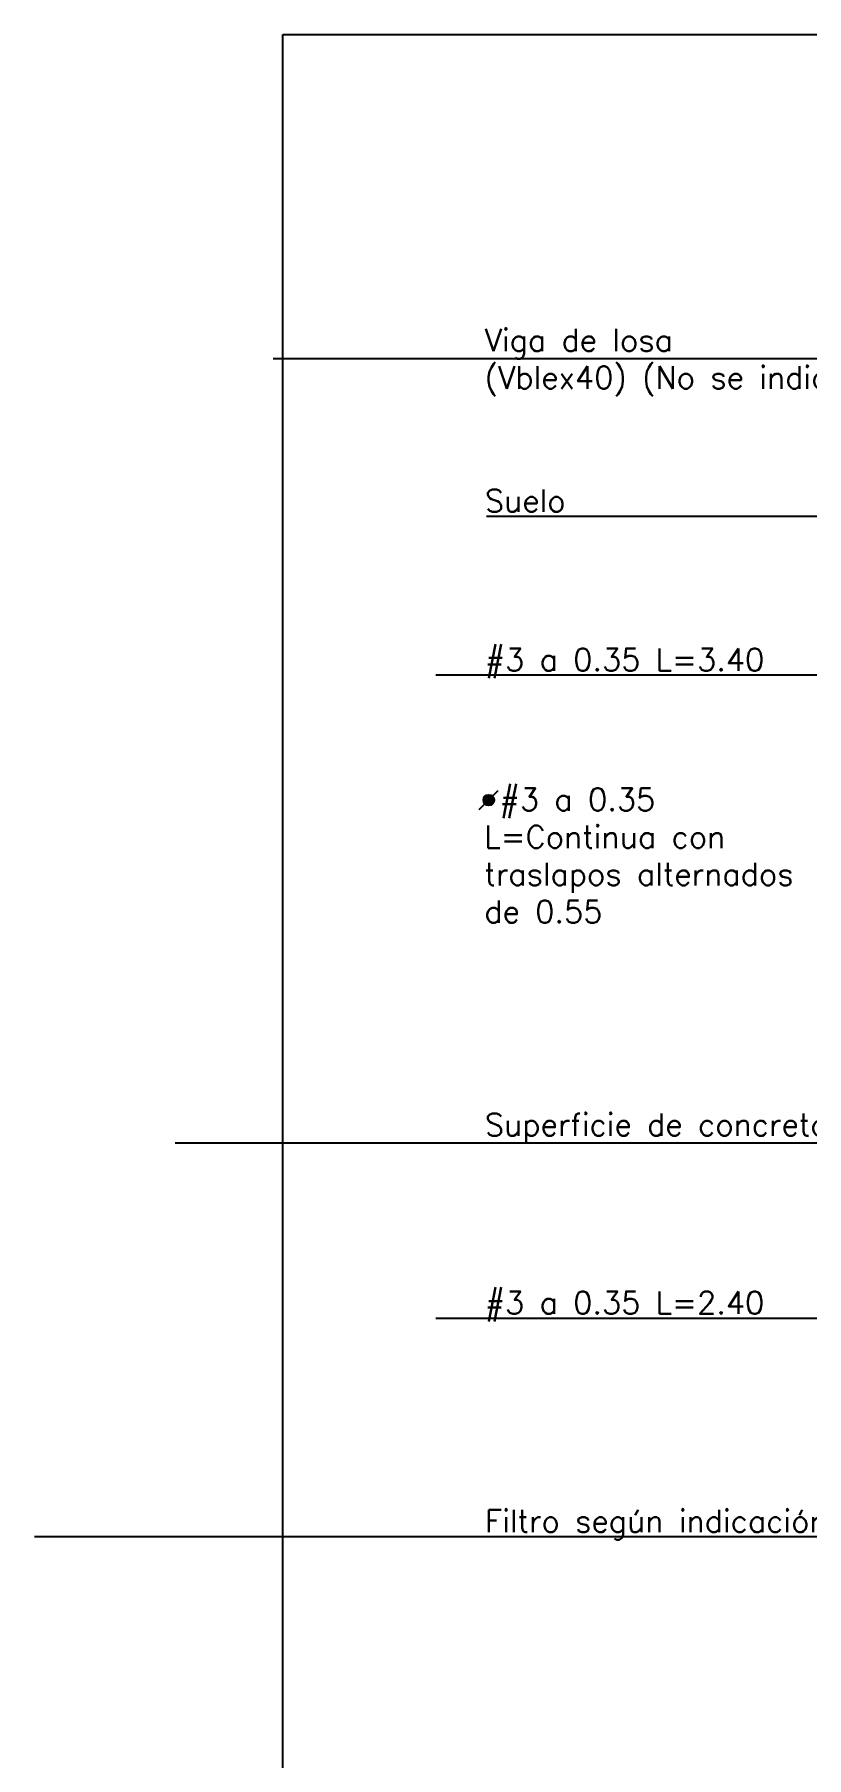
# Model space of a CAD drawing. Header units: millimetres. Extents: x -103 to 209, y -46 to 105.
# Drawn here: x 29.079 to 30.802, y -36.419 to -32.575 of the extents above; entities that cross this region are included whole.
import ezdxf
from ezdxf import colors
from ezdxf.entities.mleader import LeaderData, LeaderLine
from ezdxf.math import Vec2, Vec3

# ---------------------------------------------------------------- set-up
doc = ezdxf.new("R2010")
doc.units = ezdxf.units.MM
doc.header["$LTSCALE"] = 0.01
for name, color, linetype in [('FC_COTAS @ 25', 1, 'Continuous'), ('FC_R-80 @ 25', 11, 'Continuous'), ('FC_REFUERZO 2', 1, 'Continuous')]:
    doc.layers.add(name, color=color, linetype=linetype)
doc.layers.add('FC_HOJA', color=230, linetype='Continuous', plot=False)
doc.styles.add('FC_TEXT', font='romans.shx', dxfattribs={"height": 0.002})
doc.styles.add('FC_TEXT1', font='romans.shx')

# ---------------------------------------------------------------- blocks, each defined once
blk = doc.blocks.new('*U24')
h = blk.add_hatch(color=0)
h.dxf.hatch_style = 1
edge = h.paths.add_edge_path()
edge.add_arc((0, 0), 0.01194796215586393, 0, 360, ccw=False)
at = {"color": 0, "ltscale": 0.6}
blk.add_lwpolyline([(-0.02121320343596942, -0.02121320343567818), (0.02121320343551467, 0.02121320343522343)], dxfattribs=at)
at = {"color": 0}
blk.add_circle((0, 0), 0.01194796215586393, dxfattribs=at)

msp = doc.modelspace()

# ---------------------------------------------------------------- linework, layer by layer
at = {"layer": 'FC_HOJA', "ltscale": 0.6}
msp.add_lwpolyline([(29.63335738514444, -32.57482700004665), (33.02192658551734, -32.57482700004665), (33.02192658551734, -38.75487948946903), (29.63335738514444, -38.75487948946903)], close=True, dxfattribs=at)

# ---------------------------------------------------------------- block references
at = {"layer": 'FC_REFUERZO 2', "ltscale": 0.9}
msp.add_blockref('*U24', (30.09309203826778, -34.28298491302117), dxfattribs=at)

# ---------------------------------------------------------------- texts
at = {"layer": 'FC_R-80 @ 25', "lineweight": 25, "insert": (30.0832912578051, -34.25663049541113), "char_height": 0.05, "attachment_point": 1, "style": 'FC_TEXT'}
msp.add_mtext_dynamic_manual_height_columns('\\A1; #3 a 0.35\\PL=Continua con traslapos alternados de 0.55', width=0.7628256134928716, gutter_width=0.045, heights=[0], dxfattribs=at)

# ---------------------------------------------------------------- leaders
at = {"layer": 'FC_COTAS @ 25', "ltscale": 0.6}
ml = msp.add_multileader_mtext('Standard', dxfattribs=at)
ml.set_content('Viga de losa\\P(Vblex40) (No se indica su refuerzo)', color=11, style='FC_TEXT1')
ml.set_leader_properties()
ml.build(insert=Vec2(0, 0))
ml.multileader.update_dxf_attribs({"text_left_attachment_type": 6, "text_right_attachment_type": 6, "dogleg_length": 0.008, "arrow_head_size": 0.05, "scale": 25})
ctx = ml.context
ctx.base_point, ctx.scale, ctx.char_height, ctx.arrow_head_size, ctx.landing_gap_size, ctx.plane_origin = Vec3(30.05912633928078, -33.29845066022041), 25, 0.05, 0.05, 0.025, Vec3(31.01515000543528, -33.29845066022041)
ctx.left_attachment, ctx.right_attachment = 6, 6
notes = []
notes.append((ctx, [(0, (1, 1, 0), (30.8311211251904, -33.29845066022041), (-1, 0), 0.07199478590962088, [(0, [(31.11515000543528, -33.29845066022041)], 0, [])])]))
ctx.mtext.insert, ctx.mtext.width, ctx.mtext.line_spacing_style, ctx.mtext.flow_direction = Vec3(30.08412633928078, -33.23178399355374), 0.7219285714285713, 2, 5
ml = msp.add_multileader_mtext('Standard', dxfattribs=at)
ml.set_content('Suelo', color=11, style='FC_TEXT1')
ml.set_leader_properties()
ml.build(insert=Vec2(0, 0))
ml.multileader.update_dxf_attribs({"text_left_attachment_type": 6, "text_right_attachment_type": 6, "dogleg_length": 0.008, "arrow_head_size": 0.05, "scale": 25})
ctx = ml.context
ctx.base_point, ctx.scale, ctx.char_height, ctx.arrow_head_size, ctx.landing_gap_size, ctx.plane_origin = Vec3(30.05950396691701, -33.65004803677137), 25, 0.05, 0.05, 0.025, Vec3(31.01515000543528, -33.65004803677137)
ctx.left_attachment, ctx.right_attachment = 6, 6
notes.append((ctx, [(0, (1, 1, 0), (30.36721303854091, -33.65004803677137), (-1, 0), 0.07199478590962088, [(0, [(31.06048860642871, -33.65004803677137)], 0, [])])]))
ctx.mtext.insert, ctx.mtext.width, ctx.mtext.line_spacing_style, ctx.mtext.flow_direction = Vec3(30.084503966917, -33.59004803677136), 0.4862142857142854, 2, 5
ml = msp.add_multileader_mtext('Standard', dxfattribs=at)
ml.set_content('#3 a 0.35 L=3.40', color=11, style='FC_TEXT1')
ml.set_leader_properties()
ml.build(insert=Vec2(0, 0))
ml.multileader.update_dxf_attribs({"text_left_attachment_type": 6, "text_right_attachment_type": 6, "dogleg_length": 0.008, "arrow_head_size": 0.05, "scale": 25})
ctx = ml.context
ctx.base_point, ctx.scale, ctx.char_height, ctx.arrow_head_size, ctx.landing_gap_size, ctx.plane_origin = Vec3(30.059503966917, -34.00452289259046), 25, 0.05, 0.05, 0.025, Vec3(31.01515000543528, -34.00452289259046)
ctx.left_attachment, ctx.right_attachment = 6, 6
notes.append((ctx, [(0, (1, 1, 0), (30.57673684806472, -34.00452289259046), (-1, 0), 0.07199478590962088, [(1, [(31.13515000543519, -34.00452289259046), (31.24585512882044, -34.00452289259046)], 0, [])])]))
ctx.mtext.insert, ctx.mtext.width, ctx.mtext.line_spacing_style, ctx.mtext.flow_direction = Vec3(30.084503966917, -33.94452289259046), 0.4028809523809524, 2, 5
ml = msp.add_multileader_mtext('Standard', dxfattribs=at)
ml.set_content('Superficie de concreto impermeabilizada', color=11, style='FC_TEXT1')
ml.set_leader_properties()
ml.build(insert=Vec2(0, 0))
ml.multileader.update_dxf_attribs({"text_left_attachment_type": 6, "text_right_attachment_type": 6, "dogleg_length": 0.008, "arrow_head_size": 0.05, "scale": 25})
ctx = ml.context
ctx.base_point, ctx.scale, ctx.char_height, ctx.arrow_head_size, ctx.landing_gap_size, ctx.plane_origin = Vec3(30.05950396691701, -35.04858397426661), 25, 0.05, 0.05, 0.025, Vec3(31.01515000543528, -35.04858397426661)
ctx.left_attachment, ctx.right_attachment = 6, 6
notes.append((ctx, [(0, (1, 1, 0), (30.81245113377901, -35.04858397426661), (-1, 0), 0.07199478590962088, [(0, [(31.11515000543528, -35.04858397426661)], 0, [])])]))
ctx.mtext.insert, ctx.mtext.width, ctx.mtext.line_spacing_style, ctx.mtext.flow_direction = Vec3(30.084503966917, -34.98191730759994), 0.4862142857142854, 2, 5
ml = msp.add_multileader_mtext('Standard', dxfattribs=at)
ml.set_content('#3 a 0.35 L=2.40', color=11, style='FC_TEXT1')
ml.set_leader_properties()
ml.build(insert=Vec2(0, 0))
ml.multileader.update_dxf_attribs({"text_left_attachment_type": 6, "text_right_attachment_type": 6, "dogleg_length": 0.008, "arrow_head_size": 0.05, "scale": 25})
ctx = ml.context
ctx.base_point, ctx.scale, ctx.char_height, ctx.arrow_head_size, ctx.landing_gap_size, ctx.plane_origin = Vec3(30.059503966917, -35.43932246425591), 25, 0.05, 0.05, 0.025, Vec3(31.01515000543528, -35.43932246425591)
ctx.left_attachment, ctx.right_attachment = 6, 6
notes.append((ctx, [(0, (1, 1, 0), (30.57673684806472, -35.43932246425591), (-1, 0), 0.07199478590962088, [(0, [(31.20585512882068, -35.43932246425591)], 0, [])])]))
ctx.mtext.insert, ctx.mtext.width, ctx.mtext.line_spacing_style, ctx.mtext.flow_direction = Vec3(30.084503966917, -35.37932246425591), 0.4028809523809524, 2, 5
ml = msp.add_multileader_mtext('Standard', dxfattribs=at)
ml.set_content('Filtro según indicación del ingeniero de suelos', color=11, style='FC_TEXT1')
ml.set_leader_properties()
ml.build(insert=Vec2(0, 0))
ml.multileader.update_dxf_attribs({"text_left_attachment_type": 6, "text_right_attachment_type": 6, "dogleg_length": 0.008, "arrow_head_size": 0.05, "scale": 25})
ctx = ml.context
ctx.base_point, ctx.scale, ctx.char_height, ctx.arrow_head_size, ctx.landing_gap_size, ctx.plane_origin = Vec3(30.059503966917, -35.92655796435099), 25, 0.05, 0.05, 0.025, Vec3(31.01515000543528, -36.12655796435099)
ctx.left_attachment, ctx.right_attachment = 6, 6
notes.append((ctx, [(0, (1, 1, 0), (30.66007018139805, -35.92655796435099), (-1, 0), 0.07199478590962088, [(0, [(30.95597097172038, -35.92655796435099)], 0, [])])]))
ctx.mtext.insert, ctx.mtext.width, ctx.mtext.line_spacing_style, ctx.mtext.flow_direction = Vec3(30.084503966917, -35.86655796435099), 0.4862142857142854, 2, 5
for ctx, leaders in notes:
    for number, flags, end, landing, length, lines in leaders:
        leader = LeaderData()
        leader.index, (leader.has_last_leader_line, leader.has_dogleg_vector, leader.attachment_direction) = number, flags
        leader.last_leader_point, leader.dogleg_vector, leader.dogleg_length = Vec3(end), Vec3(landing), length
        for number, points, colour, breaks in lines:
            line = LeaderLine()
            line.index, line.vertices, line.color, line.breaks = number, Vec3.list(points), colors.encode_raw_color(colour), breaks
            leader.lines.append(line)
        ctx.leaders.append(leader)

doc.saveas('drawing.dxf')
